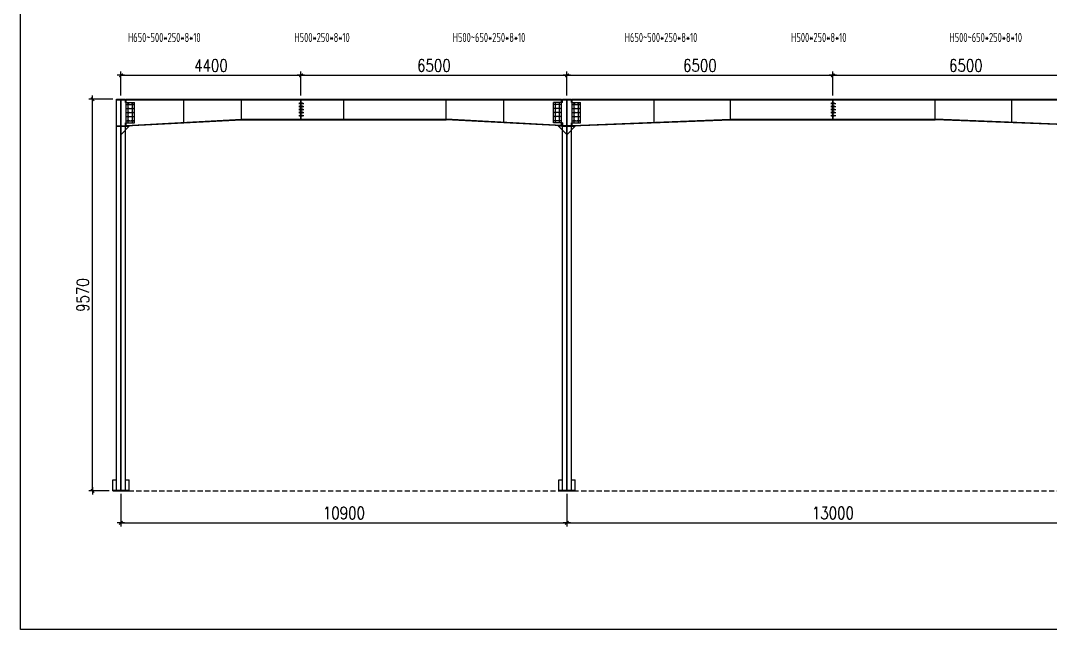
# Model space of a CAD drawing. Header units: millimetres. Extents: x 2287919 to 2522484, y -1845182 to -1736911.
# Drawn here: x 2287919 to 2313087, y -1829605 to -1814728 of the extents above; entities that cross this region are included whole.
import ezdxf

# ---------------------------------------------------------------- set-up
doc = ezdxf.new("R2010")
doc.units = ezdxf.units.MM
doc.header["$LTSCALE"] = 1000
doc.header["$PDMODE"] = 34
doc.linetypes.add('CACHE2', pattern=[0.1875, 0.125, -0.0625])
doc.styles.add('DIM_FONT', font='simplex.shx', dxfattribs={"width": 0.8, "bigfont": 'hztxt.shx'})
doc.styles.add('TSSD_Label', font='Tssdeng.shx', dxfattribs={"width": 0.7, "bigfont": 'hztxt.shx'})
doc.dimstyles.new('WGH(1)', dxfattribs={"dimscale": 1.2, "dimtxt": 100, "dimasz": 0.5, "dimexe": 75, "dimexo": 75, "dimgap": 75, "dimtad": 1, "dimdec": 0, "dimzin": 0, "dimdsep": 46, "dimtxsty": 'DIM_FONT', "dimblk1": '_DIMX', "dimblk2": '_DIMX', "dimsah": 1, "dimcen": 0.09, "dimclrd": 3, "dimclre": 3, "dimclrt": 7, "dimadec": 0, "dimazin": 0, "dimtfac": 1, "dimtdec": 0, "dimtix": 1, "dimtmove": 2, "dimatfit": 3, "dimldrblk": '_DIMX', "dimfxl": 1, "dimtolj": 1, "dimtzin": 0, "dimarcsym": 0})

# ---------------------------------------------------------------- blocks, each defined once
blk = doc.blocks.new('_DIMX')
blk.add_line((-150, 0), (150, 0))
at = {"const_width": 50}
blk.add_lwpolyline([(-70, -70), (70, 70)], dxfattribs=at)
blk = doc.blocks.new('*D243')
at = {"color": 3, "lineweight": -2}
for p, q in [((2290371, -1826290), (2290371, -1827092)), ((2301271, -1826290), (2301271, -1827092)), ((2290372, -1827002), (2301270, -1827002))]:
    blk.add_line(p, q, dxfattribs=at)
at = {"layer": 'Defpoints', "color": 0}
for p in [(2290371, -1826200), (2301271, -1826200), (2301271, -1827002)]:
    blk.add_point(p, dxfattribs=at)
at = {"color": 3, "lineweight": -2, "xscale": 0.6, "yscale": 0.6, "zscale": 0.6, "rotation": 180}
blk.add_blockref('_DIMX', (2290371, -1827002), dxfattribs=at)
at = {"color": 3, "lineweight": -2, "xscale": 0.6, "yscale": 0.6, "zscale": 0.6}
blk.add_blockref('_DIMX', (2301271, -1827002), dxfattribs=at)
at = {"color": 7, "insert": (2295821, -1826762), "char_height": 300, "attachment_point": 5, "style": 'DIM_FONT'}
blk.add_mtext('\\A1;10900', dxfattribs=at)
blk = doc.blocks.new('*D244')
at = {"color": 3, "lineweight": -2}
for p, q in [((2301271, -1826290), (2301271, -1827092)), ((2314271, -1826290), (2314271, -1827092)), ((2301272, -1827002), (2314270, -1827002))]:
    blk.add_line(p, q, dxfattribs=at)
at = {"layer": 'Defpoints', "color": 0}
for p in [(2301271, -1826200), (2314271, -1826200), (2314271, -1827002)]:
    blk.add_point(p, dxfattribs=at)
at = {"color": 3, "lineweight": -2, "xscale": 0.6, "yscale": 0.6, "zscale": 0.6, "rotation": 180}
blk.add_blockref('_DIMX', (2301271, -1827002), dxfattribs=at)
at = {"color": 3, "lineweight": -2, "xscale": 0.6, "yscale": 0.6, "zscale": 0.6}
blk.add_blockref('_DIMX', (2314271, -1827002), dxfattribs=at)
at = {"color": 7, "insert": (2307771, -1826762), "char_height": 300, "attachment_point": 5, "style": 'DIM_FONT'}
blk.add_mtext('\\A1;13000', dxfattribs=at)
blk = doc.blocks.new('*D247')
at = {"color": 3, "lineweight": -2}
for p, q in [((2290171, -1816650), (2289590, -1816650)), ((2289680, -1826220), (2289680, -1816651)), ((2290081, -1826220), (2289590, -1826220))]:
    blk.add_line(p, q, dxfattribs=at)
at = {"layer": 'Defpoints', "color": 0}
for p in [(2289680, -1816650), (2290261, -1816650), (2290171, -1826220)]:
    blk.add_point(p, dxfattribs=at)
at = {"color": 3, "lineweight": -2, "xscale": 0.6, "yscale": 0.6, "zscale": 0.6}
for p, rotation in [((2289680, -1816650), 90), ((2289680, -1826220), 270)]:
    blk.add_blockref('_DIMX', p, dxfattribs=dict(at, rotation=rotation))
at = {"color": 7, "insert": (2289440, -1821435), "char_height": 300, "attachment_point": 5, "rotation": 90, "style": 'DIM_FONT'}
blk.add_mtext('\\A1;9570', dxfattribs=at)
blk = doc.blocks.new('*D248')
at = {"color": 3, "lineweight": -2}
for p, q in [((2290371, -1816560), (2290371, -1815975)), ((2290372, -1816065), (2294770, -1816065)), ((2294771, -1816560), (2294771, -1815975))]:
    blk.add_line(p, q, dxfattribs=at)
at = {"layer": 'Defpoints', "color": 0}
for p in [(2294771, -1816065), (2290371, -1816650), (2294771, -1816650)]:
    blk.add_point(p, dxfattribs=at)
at = {"color": 3, "lineweight": -2, "xscale": 0.6, "yscale": 0.6, "zscale": 0.6, "rotation": 180}
blk.add_blockref('_DIMX', (2290371, -1816065), dxfattribs=at)
at = {"color": 3, "lineweight": -2, "xscale": 0.6, "yscale": 0.6, "zscale": 0.6}
blk.add_blockref('_DIMX', (2294771, -1816065), dxfattribs=at)
at = {"color": 7, "insert": (2292571, -1815825), "char_height": 300, "attachment_point": 5, "style": 'DIM_FONT'}
blk.add_mtext('\\A1;4400', dxfattribs=at)
blk = doc.blocks.new('*D249')
at = {"color": 3, "lineweight": -2}
for p, q in [((2294771, -1816560), (2294771, -1815975)), ((2294772, -1816065), (2301270, -1816065)), ((2301271, -1816560), (2301271, -1815975))]:
    blk.add_line(p, q, dxfattribs=at)
at = {"layer": 'Defpoints', "color": 0}
for p in [(2301271, -1816065), (2294771, -1816650), (2301271, -1816650)]:
    blk.add_point(p, dxfattribs=at)
at = {"color": 3, "lineweight": -2, "xscale": 0.6, "yscale": 0.6, "zscale": 0.6, "rotation": 180}
blk.add_blockref('_DIMX', (2294771, -1816065), dxfattribs=at)
at = {"color": 3, "lineweight": -2, "xscale": 0.6, "yscale": 0.6, "zscale": 0.6}
blk.add_blockref('_DIMX', (2301271, -1816065), dxfattribs=at)
at = {"color": 7, "insert": (2298021, -1815825), "char_height": 300, "attachment_point": 5, "style": 'DIM_FONT'}
blk.add_mtext('\\A1;6500', dxfattribs=at)
blk = doc.blocks.new('*D250')
at = {"color": 3, "lineweight": -2}
for p, q in [((2301271, -1816560), (2301271, -1815975)), ((2301272, -1816065), (2307770, -1816065)), ((2307771, -1816560), (2307771, -1815975))]:
    blk.add_line(p, q, dxfattribs=at)
at = {"layer": 'Defpoints', "color": 0}
for p in [(2307771, -1816065), (2301271, -1816650), (2307771, -1816650)]:
    blk.add_point(p, dxfattribs=at)
at = {"color": 3, "lineweight": -2, "xscale": 0.6, "yscale": 0.6, "zscale": 0.6, "rotation": 180}
blk.add_blockref('_DIMX', (2301271, -1816065), dxfattribs=at)
at = {"color": 3, "lineweight": -2, "xscale": 0.6, "yscale": 0.6, "zscale": 0.6}
blk.add_blockref('_DIMX', (2307771, -1816065), dxfattribs=at)
at = {"color": 7, "insert": (2304521, -1815825), "char_height": 300, "attachment_point": 5, "style": 'DIM_FONT'}
blk.add_mtext('\\A1;6500', dxfattribs=at)
blk = doc.blocks.new('*D251')
at = {"color": 3, "lineweight": -2}
for p, q in [((2307771, -1816560), (2307771, -1815975)), ((2307772, -1816065), (2314270, -1816065)), ((2314271, -1816560), (2314271, -1815975))]:
    blk.add_line(p, q, dxfattribs=at)
at = {"layer": 'Defpoints', "color": 0}
for p in [(2314271, -1816065), (2307771, -1816650), (2314271, -1816650)]:
    blk.add_point(p, dxfattribs=at)
at = {"color": 3, "lineweight": -2, "xscale": 0.6, "yscale": 0.6, "zscale": 0.6, "rotation": 180}
blk.add_blockref('_DIMX', (2307771, -1816065), dxfattribs=at)
at = {"color": 3, "lineweight": -2, "xscale": 0.6, "yscale": 0.6, "zscale": 0.6}
blk.add_blockref('_DIMX', (2314271, -1816065), dxfattribs=at)
at = {"color": 7, "insert": (2311021, -1815825), "char_height": 300, "attachment_point": 5, "style": 'DIM_FONT'}
blk.add_mtext('\\A1;6500', dxfattribs=at)

msp = doc.modelspace()

# ---------------------------------------------------------------- linework, layer by layer
for p, q in [((2290260.9, -1826200.2), (2290260.9, -1816650.2)), ((2290260.9, -1816650.2), (2290480.9, -1816650.2)), ((2290260.9, -1816660.2), (2290480.9, -1816660.2)), ((2290366.9, -1826200.2), (2290366.9, -1816650.2)), ((2290374.9, -1826200.2), (2290374.9, -1816650.2)), ((2290480.9, -1816725.2), (2290480.9, -1816650.2)), ((2290500.9, -1817300.2), (2290500.9, -1816650.2)), ((2290500.9, -1816650.2), (2301140.9, -1816650.2)), ((2290500.9, -1816660.2), (2301140.9, -1816660.2)), ((2290500.9, -1816775.2), (2290700.9, -1816775.2)), ((2290500.9, -1816875.2), (2290700.9, -1816875.2)), ((2290550.9, -1817225.2), (2290550.9, -1816725.2)), ((2290650.9, -1817225.2), (2290650.9, -1816725.2)), ((2291910.9, -1817225.2), (2291910.9, -1816650.2)), ((2293320.9, -1817150.2), (2293320.9, -1816650.2)), ((2294717.5, -1816750.2), (2294841.1, -1816750.2)), ((2294717.5, -1816825.2), (2294841.1, -1816825.2)), ((2294763, -1816825.2), (2294778.8, -1816825.2)), ((2294766.9, -1816650.2), (2294774.9, -1816650.2)), ((2295820.9, -1817150.2), (2295820.9, -1816650.2)), ((2298320.9, -1817150.2), (2298320.9, -1816650.2)), ((2299730.9, -1817225.2), (2299730.9, -1816650.2)), ((2301140.9, -1816775.2), (2300940.9, -1816775.2)), ((2301140.9, -1816875.2), (2300940.9, -1816875.2)), ((2300990.9, -1817225.2), (2300990.9, -1816725.2)), ((2301090.9, -1817225.2), (2301090.9, -1816725.2)), ((2301140.9, -1817300.2), (2301140.9, -1816650.2)), ((2301140.9, -1817300.2), (2301140.9, -1816650.2)), ((2301160.9, -1816725.2), (2301160.9, -1816650.2)), ((2301160.9, -1816650.2), (2301380.9, -1816650.2)), ((2301160.9, -1816725.2), (2301160.9, -1816650.2)), ((2301160.9, -1816650.2), (2301380.9, -1816650.2)), ((2301160.9, -1816660.2), (2301380.9, -1816660.2)), ((2301160.9, -1816660.2), (2301380.9, -1816660.2)), ((2301266.9, -1826200.2), (2301266.9, -1816650.2)), ((2301274.9, -1826200.2), (2301274.9, -1816650.2)), ((2301380.9, -1816725.2), (2301380.9, -1816650.2)), ((2301380.9, -1816725.2), (2301380.9, -1816650.2)), ((2301400.9, -1817300.2), (2301400.9, -1816650.2)), ((2301400.9, -1816650.2), (2314140.9, -1816650.2)), ((2301400.9, -1816660.2), (2314140.9, -1816660.2)), ((2301400.9, -1816775.2), (2301600.9, -1816775.2)), ((2301400.9, -1816875.2), (2301600.9, -1816875.2)), ((2301450.9, -1817225.2), (2301450.9, -1816725.2)), ((2301550.9, -1817225.2), (2301550.9, -1816725.2)), ((2303400.9, -1817222.7), (2303400.9, -1816650.2)), ((2305270.9, -1817150.2), (2305270.9, -1816650.2)), ((2307717.5, -1816750.2), (2307841.1, -1816750.2)), ((2307717.5, -1816825.2), (2307841.1, -1816825.2)), ((2307763, -1816825.2), (2307778.8, -1816825.2)), ((2307766.9, -1816650.2), (2307774.9, -1816650.2)), ((2310270.9, -1817150.2), (2310270.9, -1816650.2)), ((2312140.9, -1817222.7), (2312140.9, -1816650.2)), ((2290500.9, -1816975.2), (2290700.9, -1816975.2)), ((2290500.9, -1817075.2), (2290700.9, -1817075.2)), ((2294717.5, -1816900.2), (2294841.1, -1816900.2)), ((2294717.5, -1816975.2), (2294841.1, -1816975.2)), ((2294717.5, -1817050.2), (2294841.1, -1817050.2)), ((2294763, -1816900.2), (2294778.8, -1816900.2)), ((2294763, -1816975.2), (2294778.8, -1816975.2)), ((2294763, -1817050.2), (2294778.8, -1817050.2)), ((2301140.9, -1816975.2), (2300940.9, -1816975.2)), ((2301140.9, -1817075.2), (2300940.9, -1817075.2)), ((2301400.9, -1816975.2), (2301600.9, -1816975.2)), ((2301400.9, -1817075.2), (2301600.9, -1817075.2)), ((2307717.5, -1816900.2), (2307841.1, -1816900.2)), ((2307717.5, -1816975.2), (2307841.1, -1816975.2)), ((2307717.5, -1817050.2), (2307841.1, -1817050.2)), ((2307763, -1816900.2), (2307778.8, -1816900.2)), ((2307763, -1816975.2), (2307778.8, -1816975.2)), ((2307763, -1817050.2), (2307778.8, -1817050.2)), ((2290260.9, -1817300.2), (2290574.9, -1817300.2)), ((2290260.9, -1817310.2), (2290574.9, -1817310.2)), ((2290374.9, -1817510.2), (2290574.9, -1817310.2)), ((2290480.9, -1826200.2), (2290480.9, -1817225.2)), ((2290500.9, -1817290.2), (2293320.4, -1817140.2)), ((2290500.9, -1817300.2), (2293320.9, -1817150.2)), ((2290500.9, -1817175.2), (2290700.9, -1817175.2)), ((2290574.9, -1817310.2), (2290574.9, -1817300.2)), ((2293320.9, -1817140.2), (2298320.9, -1817140.2)), ((2293320.9, -1817150.2), (2298320.9, -1817150.2)), ((2301140.9, -1817290.2), (2298320.9, -1817140.2)), ((2301140.9, -1817300.2), (2298320.9, -1817150.2)), ((2301140.9, -1817175.2), (2300940.9, -1817175.2)), ((2301066.9, -1817310.2), (2301066.9, -1817300.2)), ((2301266.9, -1817300.2), (2301066.9, -1817300.2)), ((2301266.9, -1817310.2), (2301066.9, -1817310.2)), ((2301266.9, -1817510.2), (2301066.9, -1817310.2)), ((2301160.9, -1817225.2), (2301160.9, -1817300.2)), ((2301160.9, -1826200.2), (2301160.9, -1817225.2)), ((2301160.9, -1817300.2), (2301266.9, -1817300.2)), ((2301160.9, -1817310.2), (2301266.9, -1817310.2)), ((2301274.9, -1817300.2), (2301474.9, -1817300.2)), ((2301380.9, -1817300.2), (2301274.9, -1817300.2)), ((2301274.9, -1817310.2), (2301474.9, -1817310.2)), ((2301274.9, -1817510.2), (2301474.9, -1817310.2)), ((2301380.9, -1817310.2), (2301274.9, -1817310.2)), ((2301380.9, -1826200.2), (2301380.9, -1817225.2)), ((2301400.9, -1817290.2), (2305270.4, -1817140.2)), ((2301400.9, -1817300.2), (2305270.9, -1817150.2)), ((2301400.9, -1817175.2), (2301600.9, -1817175.2)), ((2301474.9, -1817310.2), (2301474.9, -1817300.2)), ((2305270.9, -1817140.2), (2310270.9, -1817140.2)), ((2305270.9, -1817150.2), (2310270.9, -1817150.2)), ((2314140.9, -1817290.2), (2310270.9, -1817140.2)), ((2314140.9, -1817300.2), (2310270.9, -1817150.2)), ((2290170.9, -1825950.2), (2290260.9, -1825950.2)), ((2290366.9, -1825950.2), (2290374.9, -1825950.2)), ((2290480.9, -1825950.2), (2290570.9, -1825950.2)), ((2301070.9, -1825950.2), (2301160.9, -1825950.2)), ((2301266.9, -1825950.2), (2301274.9, -1825950.2)), ((2301380.9, -1825950.2), (2301470.9, -1825950.2)), ((2290170.9, -1826200.2), (2290570.9, -1826200.2)), ((2290170.9, -1826220.2), (2290570.9, -1826220.2)), ((2301070.9, -1826200.2), (2301470.9, -1826200.2)), ((2301070.9, -1826220.2), (2301470.9, -1826220.2))]:
    msp.add_line(p, q)
at = {"color": 2}
for p, q in [((2290370.9, -1826200.2), (2290370.9, -1816650.2)), ((2294766.9, -1817150.2), (2294766.9, -1816650.2)), ((2294770.9, -1817150.2), (2294770.9, -1816650.2)), ((2294774.9, -1817150.2), (2294774.9, -1816650.2)), ((2301270.9, -1826200.2), (2301270.9, -1816650.2)), ((2301270.9, -1826200.2), (2301270.9, -1816650.2)), ((2307766.9, -1817150.2), (2307766.9, -1816650.2)), ((2307770.9, -1817150.2), (2307770.9, -1816650.2)), ((2307774.9, -1817150.2), (2307774.9, -1816650.2)), ((2290170.9, -1826220.2), (2290170.9, -1825950.2)), ((2290570.9, -1826220.2), (2290570.9, -1825950.2)), ((2301070.9, -1826220.2), (2301070.9, -1825950.2)), ((2301470.9, -1826220.2), (2301470.9, -1825950.2))]:
    msp.add_line(p, q, dxfattribs=at)
at = {"color": 6}
for p, q in [((2290480.9, -1816725.2), (2290700.9, -1816725.2)), ((2290700.9, -1817225.2), (2290700.9, -1816725.2)), ((2300940.9, -1817225.2), (2300940.9, -1816725.2)), ((2301160.9, -1816725.2), (2300940.9, -1816725.2)), ((2301380.9, -1816725.2), (2301600.9, -1816725.2)), ((2301600.9, -1817225.2), (2301600.9, -1816725.2)), ((2290480.9, -1817225.2), (2290700.9, -1817225.2)), ((2301160.9, -1817225.2), (2300940.9, -1817225.2)), ((2301380.9, -1817225.2), (2301600.9, -1817225.2))]:
    msp.add_line(p, q, dxfattribs=at)
at = {"linetype": 'CACHE2'}
msp.add_line((2290370.9, -1826220.2), (2336920.9, -1826220.2), dxfattribs=at)
for points in [[(2287919.4, -1814428.7), (2339842.4, -1814428.7), (2339842.4, -1829605.4), (2287919.4, -1829605.4)], [(2294736, -1816734.9), (2294806, -1816734.9), (2294806, -1816764.7), (2294736, -1816764.7)], [(2294736, -1816809.9), (2294806, -1816809.9), (2294806, -1816839.7), (2294736, -1816839.7)], [(2307736, -1816734.9), (2307806, -1816734.9), (2307806, -1816764.7), (2307736, -1816764.7)], [(2307736, -1816809.9), (2307806, -1816809.9), (2307806, -1816839.7), (2307736, -1816839.7)], [(2294736, -1816884.9), (2294806, -1816884.9), (2294806, -1816914.7), (2294736, -1816914.7)], [(2294736, -1816959.9), (2294806, -1816959.9), (2294806, -1816989.7), (2294736, -1816989.7)], [(2294736, -1817034.9), (2294806, -1817034.9), (2294806, -1817064.7), (2294736, -1817064.7)], [(2307736, -1816884.9), (2307806, -1816884.9), (2307806, -1816914.7), (2307736, -1816914.7)], [(2307736, -1816959.9), (2307806, -1816959.9), (2307806, -1816989.7), (2307736, -1816989.7)], [(2307736, -1817034.9), (2307806, -1817034.9), (2307806, -1817064.7), (2307736, -1817064.7)]]:
    msp.add_lwpolyline(points, close=True)
for centre in [(2290550.9, -1816775.2), (2290550.9, -1816875.2), (2290650.9, -1816775.2), (2290650.9, -1816875.2), (2300990.9, -1816775.2), (2300990.9, -1816875.2), (2301090.9, -1816775.2), (2301090.9, -1816875.2), (2301450.9, -1816775.2), (2301450.9, -1816875.2), (2301550.9, -1816775.2), (2301550.9, -1816875.2), (2290550.9, -1816975.2), (2290550.9, -1817075.2), (2290650.9, -1816975.2), (2290650.9, -1817075.2), (2300990.9, -1816975.2), (2300990.9, -1817075.2), (2301090.9, -1816975.2), (2301090.9, -1817075.2), (2301450.9, -1816975.2), (2301450.9, -1817075.2), (2301550.9, -1816975.2), (2301550.9, -1817075.2), (2290550.9, -1817175.2), (2290650.9, -1817175.2), (2300990.9, -1817175.2), (2301090.9, -1817175.2), (2301450.9, -1817175.2), (2301550.9, -1817175.2)]:
    msp.add_circle(centre, 15)

# ---------------------------------------------------------------- texts
at = {"color": 0, "style": 'TSSD_Label', "width": 0.7}
for s, p in [('H650~500*250*8*10', (2290542.2, -1815251.8)), ('H500*250*8*10', (2294609.5, -1815251.8)), ('H500~650*250*8*10', (2298478.2, -1815251.8)), ('H650~500*250*8*10', (2302682.2, -1815251.8)), ('H500*250*8*10', (2306749.5, -1815251.8)), ('H500~650*250*8*10', (2310618.2, -1815251.8))]:
    msp.add_text(s, height=224.347, dxfattribs=at).set_placement(p)

# ---------------------------------------------------------------- dimensions: what is measured, and where the dimension line sits
for base, p1, p2, picture, middle in [((2294770.9, -1816064.9), (2290370.9, -1816650.2), (2294770.9, -1816650.2), '*D248', (2292570.9, -1815824.9)), ((2301270.9, -1816064.9), (2294770.9, -1816650.2), (2301270.9, -1816650.2), '*D249', (2298020.9, -1815824.9)), ((2307770.9, -1816064.9), (2301270.9, -1816650.2), (2307770.9, -1816650.2), '*D250', (2304520.9, -1815824.9)), ((2314270.9, -1816064.9), (2307770.9, -1816650.2), (2314270.9, -1816650.2), '*D251', (2311020.9, -1815824.9)), ((2301270.9, -1827001.8), (2290370.9, -1826200.2), (2301270.9, -1826200.2), '*D243', (2295820.9, -1826761.8)), ((2314270.9, -1827001.8), (2301270.9, -1826200.2), (2314270.9, -1826200.2), '*D244', (2307770.9, -1826761.8))]:
    dim = msp.add_linear_dim(base=base, p1=p1, p2=p2, dimstyle='WGH(1)', override={"dimtxt": 250})
    dim.commit()
    dim.dimension.update_dxf_attribs({"geometry": picture, "text_midpoint": middle})
dim = msp.add_linear_dim(base=(2289679.6, -1816650.2), p1=(2290170.9, -1826220.2), p2=(2290260.9, -1816650.2), angle=90, dimstyle='WGH(1)', override={"dimtxt": 250})
dim.commit()
dim.dimension.update_dxf_attribs({"geometry": '*D247', "text_midpoint": (2289439.6, -1821435.2)})

doc.saveas('drawing.dxf')
